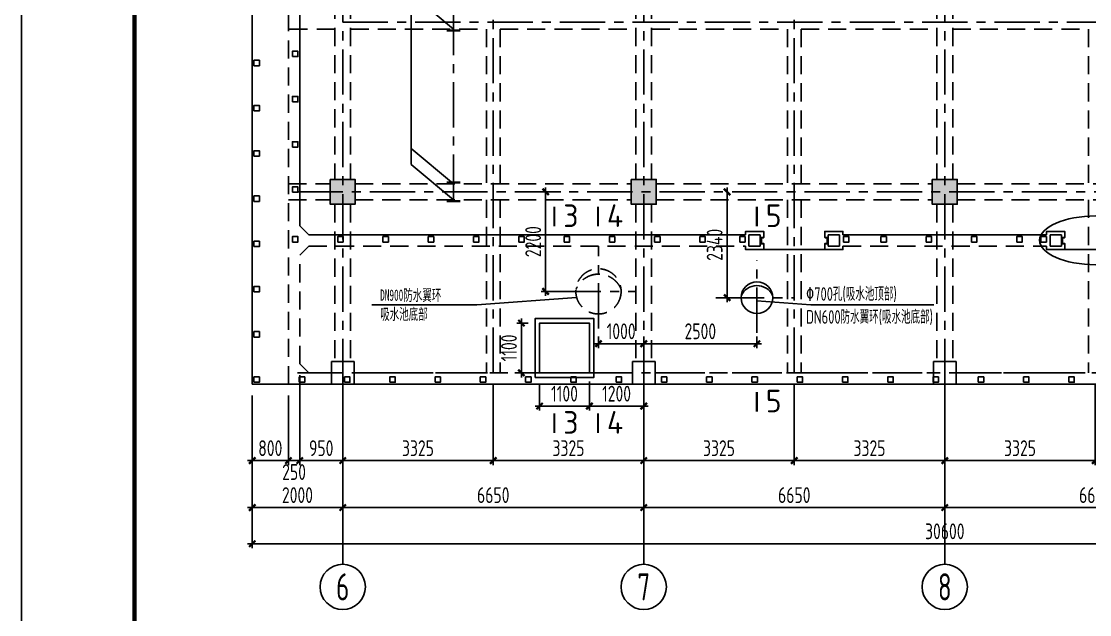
# Model space of a CAD drawing. Extents: x 665703 to 1047784, y -160603 to 92239.
# Drawn here: x 864352 to 887951, y 8063 to 21179 of the extents above; entities that cross this region are included whole.
import ezdxf
from ezdxf.enums import TextEntityAlignment as Align

# ---------------------------------------------------------------- set-up
doc = ezdxf.new("R2010")
doc.units = 0
doc.header["$LTSCALE"] = 800
doc.linetypes.add('CENTER', pattern=[2, 1.25, -0.25, 0.25, -0.25])
doc.linetypes.add('DASHED', pattern=[0.75, 0.5, -0.25])
doc.layers.get('0').update_dxf_attribs({"linetype": 'CONTINUOUS'})
doc.layers.get('Defpoints').update_dxf_attribs({"linetype": 'CONTINUOUS'})
for name, color, linetype in [('AXIS', 4, 'CENTER'), ('BEAM', 3, 'DASHED'), ('COLU', 3, 'CONTINUOUS'), ('DIM', 2, 'CONTINUOUS'), ('HATCH', 254, 'CONTINUOUS'), ('NUM', 7, 'CONTINUOUS'), ('STEEL', 7, 'CONTINUOUS'), ('TEXT', 7, 'CONTINUOUS'), ('THICK', 6, 'CONTINUOUS'), ('TK', 7, 'CONTINUOUS'), ('xi', 7, 'DASHED'), ('中粗', 3, 'CONTINUOUS'), ('粗线', 1, 'CONTINUOUS'), ('细线', 7, 'CONTINUOUS')]:
    doc.layers.add(name, color=color, linetype=linetype)
doc.styles.add('title1', font='SIMHEI.TTF', dxfattribs={"width": 0.8})
doc.styles.add('TSSD_Axis', font='tssdeng.shx', dxfattribs={"width": 0.7, "bigfont": 'tssdchn.shx'})
doc.styles.add('TSSD_Dimension', font='Tssdeng.shx', dxfattribs={"width": 0.75, "bigfont": 'hztxt.shx'})
doc.styles.add('TSSD_Label', font='Tssdeng.shx', dxfattribs={"width": 0.7, "bigfont": 'hztxt.shx'})
doc.styles.add('TSSD_Norm', font='Tssdeng.shx', dxfattribs={"bigfont": 'hztxt.shx'})
doc.dimstyles.new('TSSD_100_100', dxfattribs={"dimtxt": 350, "dimasz": 100, "dimexe": 100, "dimexo": 250, "dimgap": 100, "dimtad": 1, "dimdec": 0, "dimzin": 0, "dimdsep": 46, "dimtxsty": 'TSSD_Dimension', "dimblk": 'ARCHTICK', "dimcen": 0, "dimdle": 100, "dimclrt": 7, "dimadec": 0, "dimazin": 0, "dimtfac": 1, "dimtdec": 0, "dimtix": 1, "dimtmove": 2, "dimatfit": 3, "dimldrblk": 'ARCHTICK', "dimfxl": 0, "dimtolj": 1, "dimtzin": 0, "dimarcsym": 0})

# ---------------------------------------------------------------- blocks, each defined once
blk = doc.blocks.new('ts_axno')
at = {"color": 0, "linetype": 'ByBlock', "lineweight": -2}
blk.add_circle((0, 0), 0.5, dxfattribs=at)
at = {"color": 0, "linetype": 'ByBlock', "lineweight": -2, "style": 'TSSD_Axis', "width": 0.7}
blk.add_attdef('A', text='', height=0.6, dxfattribs=at).set_placement((0, 0), align=Align.MIDDLE_CENTER)
blk = doc.blocks.new('_ArchTick')
at = {"color": 0, "const_width": 0.5}
blk.add_lwpolyline([(-0.71, -0.71), (0.71, 0.71)], dxfattribs=at)
blk = doc.blocks.new('*D94')
at = {"layer": 'Defpoints', "color": 0, "transparency": 16777216}
for p in [(884751, 13159), (891401, 13159), (884751, 10430)]:
    blk.add_point(p, dxfattribs=at)
at = {"layer": 'DIM', "color": 0, "lineweight": -2, "transparency": 16777216}
for p, q in [((884751, 12909), (884751, 10330)), ((891401, 12909), (891401, 10330)), ((891501, 10430), (884651, 10430))]:
    blk.add_line(p, q, dxfattribs=at)
at = {"layer": 'DIM', "color": 0, "lineweight": -2, "transparency": 16777216, "xscale": 100, "yscale": 100, "zscale": 100, "rotation": 180}
blk.add_blockref('_ArchTick', (884751, 10430), dxfattribs=at)
at = {"layer": 'DIM', "color": 0, "lineweight": -2, "transparency": 16777216, "xscale": 100, "yscale": 100, "zscale": 100}
blk.add_blockref('_ArchTick', (891401, 10430), dxfattribs=at)
at = {"layer": 'DIM', "color": 7, "transparency": 16777216, "insert": (888076, 10705), "char_height": 350, "attachment_point": 5, "style": 'TSSD_Dimension'}
blk.add_mtext('\\A1;6650', dxfattribs=at)
blk = doc.blocks.new('*D95')
at = {"layer": 'Defpoints', "color": 0, "transparency": 16777216}
for p in [(878101, 13159), (884751, 13159), (878101, 10430)]:
    blk.add_point(p, dxfattribs=at)
at = {"layer": 'DIM', "color": 0, "lineweight": -2, "transparency": 16777216}
for p, q in [((878101, 12909), (878101, 10330)), ((884751, 12909), (884751, 10330)), ((884851, 10430), (878001, 10430))]:
    blk.add_line(p, q, dxfattribs=at)
at = {"layer": 'DIM', "color": 0, "lineweight": -2, "transparency": 16777216, "xscale": 100, "yscale": 100, "zscale": 100, "rotation": 180}
blk.add_blockref('_ArchTick', (878101, 10430), dxfattribs=at)
at = {"layer": 'DIM', "color": 0, "lineweight": -2, "transparency": 16777216, "xscale": 100, "yscale": 100, "zscale": 100}
blk.add_blockref('_ArchTick', (884751, 10430), dxfattribs=at)
at = {"layer": 'DIM', "color": 7, "transparency": 16777216, "insert": (881426, 10705), "char_height": 350, "attachment_point": 5, "style": 'TSSD_Dimension'}
blk.add_mtext('\\A1;6650', dxfattribs=at)
blk = doc.blocks.new('*D96')
at = {"layer": 'Defpoints', "color": 0, "transparency": 16777216}
for p in [(871451, 13159), (878101, 13159), (871451, 10430)]:
    blk.add_point(p, dxfattribs=at)
at = {"layer": 'DIM', "color": 0, "lineweight": -2, "transparency": 16777216}
for p, q in [((871451, 12909), (871451, 10330)), ((878101, 12909), (878101, 10330)), ((878201, 10430), (871351, 10430))]:
    blk.add_line(p, q, dxfattribs=at)
at = {"layer": 'DIM', "color": 0, "lineweight": -2, "transparency": 16777216, "xscale": 100, "yscale": 100, "zscale": 100, "rotation": 180}
blk.add_blockref('_ArchTick', (871451, 10430), dxfattribs=at)
at = {"layer": 'DIM', "color": 0, "lineweight": -2, "transparency": 16777216, "xscale": 100, "yscale": 100, "zscale": 100}
blk.add_blockref('_ArchTick', (878101, 10430), dxfattribs=at)
at = {"layer": 'DIM', "color": 7, "transparency": 16777216, "insert": (874776, 10705), "char_height": 350, "attachment_point": 5, "style": 'TSSD_Dimension'}
blk.add_mtext('\\A1;6650', dxfattribs=at)
blk = doc.blocks.new('*D97')
at = {"layer": 'Defpoints', "color": 0, "transparency": 16777216}
for p in [(900051, 13159), (869451, 12909), (900051, 9630)]:
    blk.add_point(p, dxfattribs=at)
at = {"layer": 'DIM', "color": 0, "lineweight": -2, "transparency": 16777216}
for p, q in [((900051, 12909), (900051, 9530)), ((869451, 12659), (869451, 9530)), ((869351, 9630), (900151, 9630))]:
    blk.add_line(p, q, dxfattribs=at)
at = {"layer": 'DIM', "color": 0, "lineweight": -2, "transparency": 16777216, "xscale": 100, "yscale": 100, "zscale": 100, "rotation": 180}
blk.add_blockref('_ArchTick', (869451, 9630), dxfattribs=at)
at = {"layer": 'DIM', "color": 0, "lineweight": -2, "transparency": 16777216, "xscale": 100, "yscale": 100, "zscale": 100}
blk.add_blockref('_ArchTick', (900051, 9630), dxfattribs=at)
at = {"layer": 'DIM', "color": 7, "transparency": 16777216, "insert": (884751, 9905), "char_height": 350, "attachment_point": 5, "style": 'TSSD_Dimension'}
blk.add_mtext('\\A1;30600', dxfattribs=at)
blk = doc.blocks.new('*D114')
at = {"layer": 'Defpoints', "color": 0, "transparency": 16777216}
for p in [(869451, 13159), (870251, 13159), (870251, 11468)]:
    blk.add_point(p, dxfattribs=at)
at = {"layer": 'DIM', "color": 0, "lineweight": -2, "transparency": 16777216}
for p, q in [((869451, 12909), (869451, 11368)), ((870251, 12909), (870251, 11368)), ((869351, 11468), (870351, 11468))]:
    blk.add_line(p, q, dxfattribs=at)
at = {"layer": 'DIM', "color": 0, "lineweight": -2, "transparency": 16777216, "xscale": 100, "yscale": 100, "zscale": 100, "rotation": 180}
blk.add_blockref('_ArchTick', (869451, 11468), dxfattribs=at)
at = {"layer": 'DIM', "color": 0, "lineweight": -2, "transparency": 16777216, "xscale": 100, "yscale": 100, "zscale": 100}
blk.add_blockref('_ArchTick', (870251, 11468), dxfattribs=at)
at = {"layer": 'DIM', "color": 7, "transparency": 16777216, "insert": (869851, 11743), "char_height": 350, "attachment_point": 5, "style": 'TSSD_Dimension'}
blk.add_mtext('\\A1;800', dxfattribs=at)
blk = doc.blocks.new('*D115')
at = {"layer": 'Defpoints', "color": 0, "transparency": 16777216}
for p in [(870501, 13609), (870251, 13159), (870501, 11468)]:
    blk.add_point(p, dxfattribs=at)
at = {"layer": 'DIM', "color": 0, "lineweight": -2, "transparency": 16777216}
for p, q in [((870501, 13359), (870501, 11368)), ((870251, 12909), (870251, 11368)), ((870151, 11468), (870601, 11468))]:
    blk.add_line(p, q, dxfattribs=at)
at = {"layer": 'DIM', "color": 0, "lineweight": -2, "transparency": 16777216, "xscale": 100, "yscale": 100, "zscale": 100, "rotation": 180}
blk.add_blockref('_ArchTick', (870251, 11468), dxfattribs=at)
at = {"layer": 'DIM', "color": 0, "lineweight": -2, "transparency": 16777216, "xscale": 100, "yscale": 100, "zscale": 100}
blk.add_blockref('_ArchTick', (870501, 11468), dxfattribs=at)
at = {"layer": 'DIM', "color": 7, "transparency": 16777216, "insert": (870376, 11215), "char_height": 350, "attachment_point": 5, "style": 'TSSD_Dimension'}
blk.add_mtext('\\A1;250', dxfattribs=at)
blk = doc.blocks.new('*D116')
at = {"layer": 'Defpoints', "color": 0, "transparency": 16777216}
for p in [(870501, 13609), (871451, 13159), (871451, 11468)]:
    blk.add_point(p, dxfattribs=at)
at = {"layer": 'DIM', "color": 0, "lineweight": -2, "transparency": 16777216}
for p, q in [((870501, 13359), (870501, 11368)), ((871451, 12909), (871451, 11368)), ((870401, 11468), (871551, 11468))]:
    blk.add_line(p, q, dxfattribs=at)
at = {"layer": 'DIM', "color": 0, "lineweight": -2, "transparency": 16777216, "xscale": 100, "yscale": 100, "zscale": 100, "rotation": 180}
blk.add_blockref('_ArchTick', (870501, 11468), dxfattribs=at)
at = {"layer": 'DIM', "color": 0, "lineweight": -2, "transparency": 16777216, "xscale": 100, "yscale": 100, "zscale": 100}
blk.add_blockref('_ArchTick', (871451, 11468), dxfattribs=at)
at = {"layer": 'DIM', "color": 7, "transparency": 16777216, "insert": (870976, 11743), "char_height": 350, "attachment_point": 5, "style": 'TSSD_Dimension'}
blk.add_mtext('\\A1;950', dxfattribs=at)
blk = doc.blocks.new('*D117')
at = {"layer": 'Defpoints', "color": 0, "transparency": 16777216}
for p in [(874776, 13409), (871451, 13159), (874776, 11468)]:
    blk.add_point(p, dxfattribs=at)
at = {"layer": 'DIM', "color": 0, "lineweight": -2, "transparency": 16777216}
for p, q in [((874776, 13159), (874776, 11368)), ((871451, 12909), (871451, 11368)), ((871351, 11468), (874876, 11468))]:
    blk.add_line(p, q, dxfattribs=at)
at = {"layer": 'DIM', "color": 0, "lineweight": -2, "transparency": 16777216, "xscale": 100, "yscale": 100, "zscale": 100, "rotation": 180}
blk.add_blockref('_ArchTick', (871451, 11468), dxfattribs=at)
at = {"layer": 'DIM', "color": 0, "lineweight": -2, "transparency": 16777216, "xscale": 100, "yscale": 100, "zscale": 100}
blk.add_blockref('_ArchTick', (874776, 11468), dxfattribs=at)
at = {"layer": 'DIM', "color": 7, "transparency": 16777216, "insert": (873113, 11743), "char_height": 350, "attachment_point": 5, "style": 'TSSD_Dimension'}
blk.add_mtext('\\A1;3325', dxfattribs=at)
blk = doc.blocks.new('*D118')
at = {"layer": 'Defpoints', "color": 0, "transparency": 16777216}
for p in [(874776, 13409), (878101, 13159), (878101, 11468)]:
    blk.add_point(p, dxfattribs=at)
at = {"layer": 'DIM', "color": 0, "lineweight": -2, "transparency": 16777216}
for p, q in [((874776, 13159), (874776, 11368)), ((878101, 12909), (878101, 11368)), ((874676, 11468), (878201, 11468))]:
    blk.add_line(p, q, dxfattribs=at)
at = {"layer": 'DIM', "color": 0, "lineweight": -2, "transparency": 16777216, "xscale": 100, "yscale": 100, "zscale": 100, "rotation": 180}
blk.add_blockref('_ArchTick', (874776, 11468), dxfattribs=at)
at = {"layer": 'DIM', "color": 0, "lineweight": -2, "transparency": 16777216, "xscale": 100, "yscale": 100, "zscale": 100}
blk.add_blockref('_ArchTick', (878101, 11468), dxfattribs=at)
at = {"layer": 'DIM', "color": 7, "transparency": 16777216, "insert": (876438, 11743), "char_height": 350, "attachment_point": 5, "style": 'TSSD_Dimension'}
blk.add_mtext('\\A1;3325', dxfattribs=at)
blk = doc.blocks.new('*D119')
at = {"layer": 'Defpoints', "color": 0, "transparency": 16777216}
for p in [(881426, 13409), (878101, 13159), (881426, 11468)]:
    blk.add_point(p, dxfattribs=at)
at = {"layer": 'DIM', "color": 0, "lineweight": -2, "transparency": 16777216}
for p, q in [((881426, 13159), (881426, 11368)), ((878101, 12909), (878101, 11368)), ((878001, 11468), (881526, 11468))]:
    blk.add_line(p, q, dxfattribs=at)
at = {"layer": 'DIM', "color": 0, "lineweight": -2, "transparency": 16777216, "xscale": 100, "yscale": 100, "zscale": 100, "rotation": 180}
blk.add_blockref('_ArchTick', (878101, 11468), dxfattribs=at)
at = {"layer": 'DIM', "color": 0, "lineweight": -2, "transparency": 16777216, "xscale": 100, "yscale": 100, "zscale": 100}
blk.add_blockref('_ArchTick', (881426, 11468), dxfattribs=at)
at = {"layer": 'DIM', "color": 7, "transparency": 16777216, "insert": (879763, 11743), "char_height": 350, "attachment_point": 5, "style": 'TSSD_Dimension'}
blk.add_mtext('\\A1;3325', dxfattribs=at)
blk = doc.blocks.new('*D120')
at = {"layer": 'Defpoints', "color": 0, "transparency": 16777216}
for p in [(881426, 13409), (884751, 13159), (884751, 11468)]:
    blk.add_point(p, dxfattribs=at)
at = {"layer": 'DIM', "color": 0, "lineweight": -2, "transparency": 16777216}
for p, q in [((881426, 13159), (881426, 11368)), ((884751, 12909), (884751, 11368)), ((881326, 11468), (884851, 11468))]:
    blk.add_line(p, q, dxfattribs=at)
at = {"layer": 'DIM', "color": 0, "lineweight": -2, "transparency": 16777216, "xscale": 100, "yscale": 100, "zscale": 100, "rotation": 180}
blk.add_blockref('_ArchTick', (881426, 11468), dxfattribs=at)
at = {"layer": 'DIM', "color": 0, "lineweight": -2, "transparency": 16777216, "xscale": 100, "yscale": 100, "zscale": 100}
blk.add_blockref('_ArchTick', (884751, 11468), dxfattribs=at)
at = {"layer": 'DIM', "color": 7, "transparency": 16777216, "insert": (883088, 11743), "char_height": 350, "attachment_point": 5, "style": 'TSSD_Dimension'}
blk.add_mtext('\\A1;3325', dxfattribs=at)
blk = doc.blocks.new('*D121')
at = {"layer": 'Defpoints', "color": 0, "transparency": 16777216}
for p in [(888076, 13409), (884751, 13159), (888076, 11468)]:
    blk.add_point(p, dxfattribs=at)
at = {"layer": 'DIM', "color": 0, "lineweight": -2, "transparency": 16777216}
for p, q in [((888076, 13159), (888076, 11368)), ((884751, 12909), (884751, 11368)), ((884651, 11468), (888176, 11468))]:
    blk.add_line(p, q, dxfattribs=at)
at = {"layer": 'DIM', "color": 0, "lineweight": -2, "transparency": 16777216, "xscale": 100, "yscale": 100, "zscale": 100, "rotation": 180}
blk.add_blockref('_ArchTick', (884751, 11468), dxfattribs=at)
at = {"layer": 'DIM', "color": 0, "lineweight": -2, "transparency": 16777216, "xscale": 100, "yscale": 100, "zscale": 100}
blk.add_blockref('_ArchTick', (888076, 11468), dxfattribs=at)
at = {"layer": 'DIM', "color": 7, "transparency": 16777216, "insert": (886413, 11743), "char_height": 350, "attachment_point": 5, "style": 'TSSD_Dimension'}
blk.add_mtext('\\A1;3325', dxfattribs=at)
blk = doc.blocks.new('*D128')
at = {"layer": 'Defpoints', "color": 0, "transparency": 16777216}
for p in [(869451, 13159), (871451, 13159), (871451, 10430)]:
    blk.add_point(p, dxfattribs=at)
at = {"layer": 'DIM', "color": 0, "lineweight": -2, "transparency": 16777216}
for p, q in [((869451, 12909), (869451, 10330)), ((871451, 12909), (871451, 10330)), ((869351, 10430), (871551, 10430))]:
    blk.add_line(p, q, dxfattribs=at)
at = {"layer": 'DIM', "color": 0, "lineweight": -2, "transparency": 16777216, "xscale": 100, "yscale": 100, "zscale": 100, "rotation": 180}
blk.add_blockref('_ArchTick', (869451, 10430), dxfattribs=at)
at = {"layer": 'DIM', "color": 0, "lineweight": -2, "transparency": 16777216, "xscale": 100, "yscale": 100, "zscale": 100}
blk.add_blockref('_ArchTick', (871451, 10430), dxfattribs=at)
at = {"layer": 'DIM', "color": 7, "transparency": 16777216, "insert": (870451, 10705), "char_height": 350, "attachment_point": 5, "style": 'TSSD_Dimension'}
blk.add_mtext('\\A1;2000', dxfattribs=at)
blk = doc.blocks.new('*D130')
at = {"layer": 'Defpoints', "color": 0, "transparency": 16777216}
for p in [(877101, 14459), (878101, 14459), (878101, 14052)]:
    blk.add_point(p, dxfattribs=at)
at = {"layer": 'DIM', "color": 0, "lineweight": -2, "transparency": 16777216}
for p, q in [((877101, 14209), (877101, 13952)), ((878101, 14209), (878101, 13952)), ((877001, 14052), (878201, 14052))]:
    blk.add_line(p, q, dxfattribs=at)
at = {"layer": 'DIM', "color": 0, "lineweight": -2, "transparency": 16777216, "xscale": 100, "yscale": 100, "zscale": 100, "rotation": 180}
blk.add_blockref('_ArchTick', (877101, 14052), dxfattribs=at)
at = {"layer": 'DIM', "color": 0, "lineweight": -2, "transparency": 16777216, "xscale": 100, "yscale": 100, "zscale": 100}
blk.add_blockref('_ArchTick', (878101, 14052), dxfattribs=at)
at = {"layer": 'DIM', "color": 7, "transparency": 16777216, "insert": (877601, 14327), "char_height": 350, "attachment_point": 5, "style": 'TSSD_Dimension'}
blk.add_mtext('\\A1;1000', dxfattribs=at)
blk = doc.blocks.new('*D131')
at = {"layer": 'Defpoints', "color": 0, "transparency": 16777216}
for p in [(876519, 17409), (875933, 15209), (876439, 15209)]:
    blk.add_point(p, dxfattribs=at)
at = {"layer": 'DIM', "color": 0, "lineweight": -2, "transparency": 16777216}
for p, q in [((875933, 17509), (875933, 15109)), ((876269, 17409), (875833, 17409)), ((876189, 15209), (875833, 15209))]:
    blk.add_line(p, q, dxfattribs=at)
at = {"layer": 'DIM', "color": 0, "lineweight": -2, "transparency": 16777216, "xscale": 100, "yscale": 100, "zscale": 100}
for p, rotation in [((875933, 17409), 90), ((875933, 15209), 270)]:
    blk.add_blockref('_ArchTick', p, dxfattribs=dict(at, rotation=rotation))
at = {"layer": 'DIM', "color": 7, "transparency": 16777216, "insert": (875658, 16309), "char_height": 350, "attachment_point": 5, "rotation": 90, "style": 'TSSD_Dimension'}
blk.add_mtext('\\A1;2200', dxfattribs=at)
blk = doc.blocks.new('*D132')
at = {"layer": 'Defpoints', "color": 0, "transparency": 16777216}
for p in [(878101, 14459), (880601, 14459), (878101, 14052)]:
    blk.add_point(p, dxfattribs=at)
at = {"layer": 'DIM', "color": 0, "lineweight": -2, "transparency": 16777216}
for p, q in [((878101, 14209), (878101, 13952)), ((880601, 14209), (880601, 13952)), ((880701, 14052), (878001, 14052))]:
    blk.add_line(p, q, dxfattribs=at)
at = {"layer": 'DIM', "color": 0, "lineweight": -2, "transparency": 16777216, "xscale": 100, "yscale": 100, "zscale": 100, "rotation": 180}
blk.add_blockref('_ArchTick', (878101, 14052), dxfattribs=at)
at = {"layer": 'DIM', "color": 0, "lineweight": -2, "transparency": 16777216, "xscale": 100, "yscale": 100, "zscale": 100}
blk.add_blockref('_ArchTick', (880601, 14052), dxfattribs=at)
at = {"layer": 'DIM', "color": 7, "transparency": 16777216, "insert": (879351, 14327), "char_height": 350, "attachment_point": 5, "style": 'TSSD_Dimension'}
blk.add_mtext('\\A1;2500', dxfattribs=at)
blk = doc.blocks.new('*D133')
at = {"layer": 'Defpoints', "color": 0, "transparency": 16777216}
for p in [(879943, 17409), (879943, 17409), (879943, 15069)]:
    blk.add_point(p, dxfattribs=at)
at = {"layer": 'DIM', "color": 0, "lineweight": -2, "transparency": 16777216}
for p, q in [((879943, 14969), (879943, 17509)), ((879693, 17409), (879843, 17409)), ((879693, 15069), (879843, 15069))]:
    blk.add_line(p, q, dxfattribs=at)
at = {"layer": 'DIM', "color": 0, "lineweight": -2, "transparency": 16777216, "xscale": 100, "yscale": 100, "zscale": 100}
for p, rotation in [((879943, 17409), 90), ((879943, 15069), 270)]:
    blk.add_blockref('_ArchTick', p, dxfattribs=dict(at, rotation=rotation))
at = {"layer": 'DIM', "color": 7, "transparency": 16777216, "insert": (879668, 16239), "char_height": 350, "attachment_point": 5, "rotation": 90, "style": 'TSSD_Dimension'}
blk.add_mtext('\\A1;2340', dxfattribs=at)
blk = doc.blocks.new('*D134')
at = {"layer": 'Defpoints', "color": 0, "transparency": 16777216}
for p in [(875398, 14509), (875800, 14509), (875800, 13409)]:
    blk.add_point(p, dxfattribs=at)
at = {"layer": 'DIM', "color": 0, "lineweight": -2, "transparency": 16777216}
for p, q in [((875550, 14509), (875298, 14509)), ((875398, 13309), (875398, 14609)), ((875550, 13409), (875298, 13409))]:
    blk.add_line(p, q, dxfattribs=at)
at = {"layer": 'DIM', "color": 0, "lineweight": -2, "transparency": 16777216, "xscale": 100, "yscale": 100, "zscale": 100}
for p, rotation in [((875398, 14509), 90), ((875398, 13409), 270)]:
    blk.add_blockref('_ArchTick', p, dxfattribs=dict(at, rotation=rotation))
at = {"layer": 'DIM', "color": 7, "transparency": 16777216, "insert": (875123, 13959), "char_height": 350, "attachment_point": 5, "rotation": 90, "style": 'TSSD_Dimension'}
blk.add_mtext('\\A1;1100', dxfattribs=at)
blk = doc.blocks.new('*D135')
at = {"layer": 'Defpoints', "color": 0, "transparency": 16777216}
for p in [(876900, 13467), (875800, 13409), (876900, 12673)]:
    blk.add_point(p, dxfattribs=at)
at = {"layer": 'DIM', "color": 0, "lineweight": -2, "transparency": 16777216}
for p, q in [((876900, 13217), (876900, 12573)), ((875800, 13159), (875800, 12573)), ((875700, 12673), (877000, 12673))]:
    blk.add_line(p, q, dxfattribs=at)
at = {"layer": 'DIM', "color": 0, "lineweight": -2, "transparency": 16777216, "xscale": 100, "yscale": 100, "zscale": 100, "rotation": 180}
blk.add_blockref('_ArchTick', (875800, 12673), dxfattribs=at)
at = {"layer": 'DIM', "color": 0, "lineweight": -2, "transparency": 16777216, "xscale": 100, "yscale": 100, "zscale": 100}
blk.add_blockref('_ArchTick', (876900, 12673), dxfattribs=at)
at = {"layer": 'DIM', "color": 7, "transparency": 16777216, "insert": (876350, 12948), "char_height": 350, "attachment_point": 5, "style": 'TSSD_Dimension'}
blk.add_mtext('\\A1;1100', dxfattribs=at)
blk = doc.blocks.new('*D136')
at = {"layer": 'Defpoints', "color": 0, "transparency": 16777216}
for p in [(876900, 13467), (878101, 13159), (878101, 12673)]:
    blk.add_point(p, dxfattribs=at)
at = {"layer": 'DIM', "color": 0, "lineweight": -2, "transparency": 16777216}
for p, q in [((876900, 13217), (876900, 12573)), ((878101, 12909), (878101, 12573)), ((876800, 12673), (878201, 12673))]:
    blk.add_line(p, q, dxfattribs=at)
at = {"layer": 'DIM', "color": 0, "lineweight": -2, "transparency": 16777216, "xscale": 100, "yscale": 100, "zscale": 100, "rotation": 180}
blk.add_blockref('_ArchTick', (876900, 12673), dxfattribs=at)
at = {"layer": 'DIM', "color": 0, "lineweight": -2, "transparency": 16777216, "xscale": 100, "yscale": 100, "zscale": 100}
blk.add_blockref('_ArchTick', (878101, 12673), dxfattribs=at)
at = {"layer": 'DIM', "color": 7, "transparency": 16777216, "insert": (877500, 12948), "char_height": 350, "attachment_point": 5, "style": 'TSSD_Dimension'}
blk.add_mtext('\\A1;1200', dxfattribs=at)

msp = doc.modelspace()

# ---------------------------------------------------------------- hatches: boundary and pattern name
at = {"layer": 'HATCH'}
for points in [[(871175.6, 17684), (871725.6, 17684), (871725.6, 17134), (871175.6, 17134)], [(877825.6, 17684), (878375.6, 17684), (878375.6, 17134), (877825.6, 17134)], [(884475.6, 17684), (885025.6, 17684), (885025.6, 17134), (884475.6, 17134)]]:
    msp.add_hatch(color=256, dxfattribs=at).paths.add_polyline_path(points)

# ---------------------------------------------------------------- linework, layer by layer
at = {"layer": 'AXIS'}
for p, q in [((871450.6, 13159), (871450.6, 33409)), ((873900.6, 17234), (873900.6, 33409)), ((878100.6, 13159), (878100.6, 33409)), ((884750.6, 13159), (884750.6, 33409)), ((874775.6, 13409), (874775.6, 32409)), ((881425.6, 13409), (881425.6, 32409)), ((871450.6, 21159), (899050.6, 21159)), ((870450.6, 17409), (899050.6, 17409)), ((877100.6, 14391.1), (877100.6, 16209)), ((880600.6, 14295.3), (880600.6, 15900.4)), ((876156.3, 15209), (877925.6, 15209)), ((879763.1, 15069), (881425.6, 15069)), ((870450.6, 13409), (899050.6, 13409))]:
    msp.add_line(p, q, dxfattribs=at)
at = {"layer": 'BEAM'}
for p, q in [((870250.6, 13159), (870250.6, 33609)), ((871275.6, 24634), (871275.6, 17684)), ((871625.6, 24634), (871625.6, 17684)), ((877925.6, 24634), (877925.6, 17684)), ((878275.6, 24634), (878275.6, 17684)), ((884575.6, 24634), (884575.6, 17684)), ((884925.6, 24634), (884925.6, 17684)), ((871275.6, 21009), (870250.6, 21009)), ((871625.6, 21009), (874625.6, 21009)), ((874625.6, 21009), (874625.6, 17584)), ((874925.6, 21009), (877925.6, 21009)), ((874925.6, 21009), (874925.6, 17584)), ((878275.6, 21009), (881275.6, 21009)), ((881275.6, 21009), (881275.6, 17584)), ((881575.6, 21009), (884575.6, 21009)), ((881575.6, 21009), (881575.6, 17584)), ((884925.6, 21009), (887925.6, 21009)), ((887925.6, 21009), (887925.6, 17584)), ((870250.6, 17584), (871175.6, 17584)), ((871725.6, 17584), (877825.6, 17584)), ((878375.6, 17584), (884475.6, 17584)), ((885025.6, 17584), (891125.6, 17584)), ((870250.6, 17234), (871175.6, 17234)), ((871725.6, 17234), (877825.6, 17234)), ((874625.6, 17234), (874625.6, 13409)), ((874925.6, 17234), (874925.6, 13409)), ((878375.6, 17234), (884475.6, 17234)), ((881275.6, 17234), (881275.6, 13409)), ((881575.6, 17234), (881575.6, 13409)), ((885025.6, 17234), (891125.6, 17234)), ((887925.6, 17234), (887925.6, 13409)), ((871275.6, 17134), (871275.6, 13659)), ((871625.6, 17134), (871625.6, 13659)), ((877925.6, 17134), (877925.6, 13659)), ((878275.6, 17134), (878275.6, 13659)), ((884575.6, 17134), (884575.6, 13659)), ((884925.6, 17134), (884925.6, 13659)), ((870700.6, 16209), (880350.6, 16209)), ((882500.6, 16209), (887000.6, 16209)), ((870500.6, 13609), (870500.6, 16009)), ((870700.6, 13409), (871200.6, 13409)), ((871700.6, 13409), (877850.6, 13409)), ((878350.6, 13409), (884500.6, 13409)), ((885000.6, 13409), (891150.6, 13409))]:
    msp.add_line(p, q, dxfattribs=at)
at = {"layer": 'COLU'}
for points in [[(871175.6, 17684), (871725.6, 17684), (871725.6, 17134), (871175.6, 17134)], [(877825.6, 17684), (878375.6, 17684), (878375.6, 17134), (877825.6, 17134)], [(884475.6, 17684), (885025.6, 17684), (885025.6, 17134), (884475.6, 17134)], [(871200.6, 13659), (871700.6, 13659), (871700.6, 13159), (871200.6, 13159)], [(877850.6, 13659), (878350.6, 13659), (878350.6, 13159), (877850.6, 13159)], [(884500.6, 13659), (885000.6, 13659), (885000.6, 13159), (884500.6, 13159)]]:
    msp.add_lwpolyline(points, close=True, dxfattribs=at)
at = {"layer": 'NUM'}
for p, q in [((871450.6, 13159), (871450.6, 9176.8)), ((878100.6, 13159), (878100.6, 9176.8)), ((884750.6, 13159), (884750.6, 9176.8))]:
    msp.add_line(p, q, dxfattribs=at)
at = {"layer": 'STEEL'}
for points in [[(880692.6, 16264), (880750.6, 16264), (880750.6, 16266.6, 0.3853136), (880746.4, 16271.4), (880707.2, 16275.3, -0.3853136), (880698.6, 16284.7), (880698.6, 16383.4, -0.3853136), (880707.2, 16392.8), (880746.4, 16396.7, 0.3853136), (880750.6, 16401.4), (880750.6, 16404), (880692.6, 16404), (880692.6, 16264)], [(882158.6, 16264), (882100.6, 16264), (882100.6, 16266.6, -0.3853136), (882104.9, 16271.4), (882144.1, 16275.3, 0.3853136), (882152.6, 16284.7), (882152.6, 16383.4, 0.3853136), (882144.1, 16392.8), (882104.9, 16396.7, -0.3853136), (882100.6, 16401.4), (882100.6, 16404), (882158.6, 16404), (882158.6, 16264)], [(887342.6, 16264), (887400.6, 16264), (887400.6, 16266.6, 0.3853136), (887396.4, 16271.4), (887357.2, 16275.3, -0.3853136), (887348.6, 16284.7), (887348.6, 16383.4, -0.3853136), (887357.2, 16392.8), (887396.4, 16396.7, 0.3853136), (887400.6, 16401.4), (887400.6, 16404), (887342.6, 16404), (887342.6, 16264)]]:
    msp.add_lwpolyline(points, format="xyb", dxfattribs=at)
at = {"layer": 'TEXT'}
for p, q in [((872963.8, 18017.2), (872963.8, 31830.9)), ((872963.8, 21792.2), (873900.6, 21009)), ((872963.8, 18367.2), (873900.6, 17584)), ((872963.8, 18017.2), (873900.6, 17234))]:
    msp.add_line(p, q, dxfattribs=at)
at = {"layer": 'THICK'}
for points in [[(876126.2, 17081.4, 50, 50, 0), (876126.2, 16646.8, 50, 50, 0)], [(877090.8, 17081.4, 50, 50, 0), (877090.8, 16646.8, 50, 50, 0)], [(880600.1, 17081.4, 50, 50, 0), (880600.1, 16646.8, 50, 50, 0)], [(880600.1, 12984.5, 50, 50, 0), (880600.1, 12549.9, 50, 50, 0)], [(876126.2, 12512, 50, 50, 0), (876126.2, 12077.4, 50, 50, 0)], [(877090.8, 12512, 50, 50, 0), (877090.8, 12077.4, 50, 50, 0)]]:
    msp.add_lwpolyline(points, format="xyseb", dxfattribs=at)
at = {"layer": 'TK', "color": 2}
msp.add_lwpolyline([(948451.9, 37303.6), (864351.9, 37303.6), (864351.9, -22096.4), (948451.9, -22096.4)], close=True, dxfattribs=at)
at = {"layer": 'TK', "color": 2, "const_width": 100}
msp.add_lwpolyline([(866851.9, 36303.6), (947451.9, 36303.6), (947451.9, -21096.4), (866851.9, -21096.4)], close=True, dxfattribs=at)
at = {"layer": 'xi'}
for points in [[(880425.6, 16209), (880675.6, 16209), (880675.6, 16459), (880425.6, 16459)], [(882425.6, 16209), (882175.6, 16209), (882175.6, 16459), (882425.6, 16459)], [(887075.6, 16209), (887325.6, 16209), (887325.6, 16459), (887075.6, 16459)]]:
    msp.add_lwpolyline(points, close=True, dxfattribs=at)
at = {"layer": '中粗'}
for p, q in [((869450.6, 13159), (869450.6, 34409)), ((870500.6, 16659), (870500.6, 33159)), ((870500.6, 16659), (870700.6, 16459)), ((870700.6, 16459), (880350.6, 16459)), ((882500.6, 16459), (887000.6, 16459)), ((870500.6, 16009), (870700.6, 16209)), ((880750.6, 16134), (882100.6, 16134)), ((888750.6, 16134), (887400.6, 16134)), ((870500.6, 13609), (870700.6, 13409)), ((869450.6, 13159), (900050.6, 13159))]:
    msp.add_line(p, q, dxfattribs=at)
for points in [[(880750.6, 16401.4), (880750.6, 16534), (880350.6, 16534), (880350.6, 16459)], [(882100.6, 16401.4), (882100.6, 16534), (882500.6, 16534), (882500.6, 16459)], [(887400.6, 16401.4), (887400.6, 16534), (887000.6, 16534), (887000.6, 16459)], [(880350.6, 16209), (880350.6, 16134), (880750.6, 16134), (880750.6, 16134)], [(880750.6, 16134), (880750.6, 16266.6)], [(882100.6, 16134), (882100.6, 16266.6)], [(882500.6, 16209), (882500.6, 16134), (882100.6, 16134), (882100.6, 16134)], [(887000.6, 16209), (887000.6, 16134), (887400.6, 16134), (887400.6, 16134)], [(887400.6, 16134), (887400.6, 16266.6)]]:
    msp.add_lwpolyline(points, dxfattribs=at)
for points in [[(875700.3, 13309), (877000.3, 13309), (877000.3, 14609), (875700.3, 14609)], [(875800.3, 13409), (876900.3, 13409), (876900.3, 14509), (875800.3, 14509)]]:
    msp.add_lwpolyline(points, close=True, dxfattribs=at)
msp.add_circle((880600.6, 15069), 350, dxfattribs=at)
at = {"layer": '粗线', "const_width": 50}
for points in [[(873750.6, 20979), (874050.6, 20979)], [(873750.6, 17614), (874050.6, 17614)], [(873750.6, 17204), (874050.6, 17204)]]:
    msp.add_lwpolyline(points, dxfattribs=at)
at = {"layer": '细线'}
for p, q in [((874410.4, 14914.4), (872091.8, 14914.4)), ((876618.3, 15077.2), (874410.4, 14914.4)), ((880600.6, 15002.2), (881790.9, 14914.4)), ((881790.9, 14914.4), (884506.9, 14914.4))]:
    msp.add_line(p, q, dxfattribs=at)
for points in [[(869490.6, 20199), (869610.6, 20199), (869610.6, 20319), (869490.6, 20319)], [(870340.6, 20399), (870460.6, 20399), (870460.6, 20519), (870340.6, 20519)], [(870340.6, 19399), (870460.6, 19399), (870460.6, 19519), (870340.6, 19519)], [(869490.6, 19199), (869610.6, 19199), (869610.6, 19319), (869490.6, 19319)], [(870340.6, 18399), (870460.6, 18399), (870460.6, 18519), (870340.6, 18519)], [(869490.6, 18199), (869610.6, 18199), (869610.6, 18319), (869490.6, 18319)], [(870340.6, 17399), (870460.6, 17399), (870460.6, 17519), (870340.6, 17519)], [(869490.6, 17199), (869610.6, 17199), (869610.6, 17319), (869490.6, 17319)], [(869490.6, 16199), (869610.6, 16199), (869610.6, 16319), (869490.6, 16319)], [(870340.6, 16299), (870460.6, 16299), (870460.6, 16419), (870340.6, 16419)], [(871340.6, 16299), (871460.6, 16299), (871460.6, 16419), (871340.6, 16419)], [(872340.6, 16299), (872460.6, 16299), (872460.6, 16419), (872340.6, 16419)], [(873340.6, 16299), (873460.6, 16299), (873460.6, 16419), (873340.6, 16419)], [(874340.6, 16299), (874460.6, 16299), (874460.6, 16419), (874340.6, 16419)], [(875340.6, 16299), (875460.6, 16299), (875460.6, 16419), (875340.6, 16419)], [(876340.6, 16299), (876460.6, 16299), (876460.6, 16419), (876340.6, 16419)], [(877340.6, 16299), (877460.6, 16299), (877460.6, 16419), (877340.6, 16419)], [(878340.6, 16299), (878460.6, 16299), (878460.6, 16419), (878340.6, 16419)], [(879340.6, 16299), (879460.6, 16299), (879460.6, 16419), (879340.6, 16419)], [(880220.9, 16299), (880340.9, 16299), (880340.9, 16419), (880220.9, 16419)], [(882511.5, 16299), (882631.5, 16299), (882631.5, 16419), (882511.5, 16419)], [(883340.6, 16299), (883460.6, 16299), (883460.6, 16419), (883340.6, 16419)], [(884340.6, 16299), (884460.6, 16299), (884460.6, 16419), (884340.6, 16419)], [(885340.6, 16299), (885460.6, 16299), (885460.6, 16419), (885340.6, 16419)], [(886340.6, 16299), (886460.6, 16299), (886460.6, 16419), (886340.6, 16419)], [(886874.2, 16299), (886994.2, 16299), (886994.2, 16419), (886874.2, 16419)], [(869490.6, 15199), (869610.6, 15199), (869610.6, 15319), (869490.6, 15319)], [(869490.6, 14199), (869610.6, 14199), (869610.6, 14319), (869490.6, 14319)], [(869490.6, 13199), (869610.6, 13199), (869610.6, 13319), (869490.6, 13319)], [(870490.6, 13199), (870610.6, 13199), (870610.6, 13319), (870490.6, 13319)], [(871490.6, 13199), (871610.6, 13199), (871610.6, 13319), (871490.6, 13319)], [(872490.6, 13199), (872610.6, 13199), (872610.6, 13319), (872490.6, 13319)], [(873490.6, 13199), (873610.6, 13199), (873610.6, 13319), (873490.6, 13319)], [(874490.6, 13199), (874610.6, 13199), (874610.6, 13319), (874490.6, 13319)], [(875490.6, 13199), (875610.6, 13199), (875610.6, 13319), (875490.6, 13319)], [(876490.6, 13199), (876610.6, 13199), (876610.6, 13319), (876490.6, 13319)], [(877490.6, 13199), (877610.6, 13199), (877610.6, 13319), (877490.6, 13319)], [(878490.6, 13199), (878610.6, 13199), (878610.6, 13319), (878490.6, 13319)], [(879490.6, 13199), (879610.6, 13199), (879610.6, 13319), (879490.6, 13319)], [(880490.6, 13199), (880610.6, 13199), (880610.6, 13319), (880490.6, 13319)], [(881490.6, 13199), (881610.6, 13199), (881610.6, 13319), (881490.6, 13319)], [(882490.6, 13199), (882610.6, 13199), (882610.6, 13319), (882490.6, 13319)], [(883490.6, 13199), (883610.6, 13199), (883610.6, 13319), (883490.6, 13319)], [(884490.6, 13199), (884610.6, 13199), (884610.6, 13319), (884490.6, 13319)], [(885490.6, 13199), (885610.6, 13199), (885610.6, 13319), (885490.6, 13319)], [(886490.6, 13199), (886610.6, 13199), (886610.6, 13319), (886490.6, 13319)], [(887490.6, 13199), (887610.6, 13199), (887610.6, 13319), (887490.6, 13319)]]:
    msp.add_lwpolyline(points, close=True, dxfattribs=at)
at = {"layer": '细线', "linetype": 'DASHED'}
msp.add_circle((877100.6, 15209), 500, dxfattribs=at)
msp.add_arc((877103.5, 15052.6), 537.8, 23.27649, 158.78789, dxfattribs=at)
at = {"layer": '细线'}
msp.add_arc((880602.1, 14955.6), 382.1, 25.57425, 155.93618, dxfattribs=at)
msp.add_ellipse((888084, 16338.2), major_axis=(-1238.1, 0), ratio=0.4354422, dxfattribs=at)

# ---------------------------------------------------------------- block references
at = {"layer": 'NUM'}
ref = msp.add_blockref('ts_axno', (871450.6, 8676.8), dxfattribs=dict(at, xscale=-1000, yscale=1000, zscale=1000, rotation=180))
ref.add_attrib('6', '6', dxfattribs={"height": 600, "style": 'TSSD_Axis', "width": 0.7}).set_placement((871450.6, 8676.8), align=Align.MIDDLE_CENTER)
ref = msp.add_blockref('ts_axno', (878100.6, 8676.8), dxfattribs=dict(at, xscale=-1000, yscale=1000, zscale=1000, rotation=180))
ref.add_attrib('7', '7', dxfattribs={"height": 600, "style": 'TSSD_Axis', "width": 0.7}).set_placement((878100.6, 8676.8), align=Align.MIDDLE_CENTER)
ref = msp.add_blockref('ts_axno', (884750.6, 8676.8), dxfattribs=dict(at, xscale=-1000, yscale=1000, zscale=1000, rotation=180))
ref.add_attrib('8', '8', dxfattribs={"height": 600, "style": 'TSSD_Axis', "width": 0.7}).set_placement((884750.6, 8676.8), align=Align.MIDDLE_CENTER)

# ---------------------------------------------------------------- texts
at = {"layer": 'TEXT'}
for s, height, style, width, p in [('DN900防水翼环', 250, 'title1', 0.6, (872278.7, 15001.9)), ('%%130700孔(吸水池顶部)', 300, 'TSSD_Norm', 0.7, (881685.8, 15001.9)), ('吸水池底部', 250, 'title1', 0.6, (872278.7, 14582.1)), ('DN600防水翼环(吸水池底部)', 300, 'TSSD_Norm', 0.7, (881685.8, 14494.4))]:
    msp.add_text(s, height=height, dxfattribs=dict(at, style=style, width=width)).set_placement(p)
at = {"layer": 'THICK', "style": 'TSSD_Label'}
for s, p in [('3', (876323.3, 16632.4)), ('4', (877287.9, 16632.4)), ('5', (880797.2, 16632.4)), ('5', (880797.2, 12535.5)), ('3', (876323.3, 12063)), ('4', (877287.9, 12063))]:
    msp.add_text(s, height=500, dxfattribs=at).set_placement(p)

# ---------------------------------------------------------------- dimensions: what is measured, and where the dimension line sits
at = {"layer": 'DIM'}
for base, p1, p2, angle, picture, middle in [((875933.4, 15209), (876519.1, 17409), (876439.3, 15209), 90, '*D131', (875658.4, 16309)), ((879943.3, 17409), (879943.3, 15069), (879943.3, 17409), 90, '*D133', (879668.3, 16239)), ((875397.8, 14509), (875800.3, 13409), (875800.3, 14509), 90, '*D134', (875122.8, 13959)), ((878100.6, 14051.6), (880600.6, 14459.4), (878100.6, 14459.4), 180, '*D132', (879350.6, 14326.6))]:
    dim = msp.add_linear_dim(base=base, p1=p1, p2=p2, angle=angle, dimstyle='TSSD_100_100', dxfattribs=at)
    dim.commit()
    dim.dimension.update_dxf_attribs({"geometry": picture, "text_midpoint": middle})
for base, p1, p2, picture, middle in [((878100.6, 14051.6), (877100.6, 14459.4), (878100.6, 14459.4), '*D130', (877600.6, 14326.6)), ((871450.6, 11468.1), (870500.6, 13609), (871450.6, 13159), '*D116', (870975.6, 11743.1)), ((876900.3, 12673.4), (875800.3, 13409), (876900.3, 13467.3), '*D135', (876350.3, 12948.4)), ((878100.6, 12673.4), (876900.3, 13467.3), (878100.6, 13159), '*D136', (877500.5, 12948.4)), ((874775.6, 11468.1), (871450.6, 13159), (874775.6, 13409), '*D117', (873113.1, 11743.1)), ((878100.6, 11468.1), (874775.6, 13409), (878100.6, 13159), '*D118', (876438.1, 11743.1)), ((881425.6, 11468.1), (878100.6, 13159), (881425.6, 13409), '*D119', (879763.1, 11743.1)), ((884750.6, 11468.1), (881425.6, 13409), (884750.6, 13159), '*D120', (883088.1, 11743.1)), ((888075.6, 11468.1), (884750.6, 13159), (888075.6, 13409), '*D121', (886413.1, 11743.1)), ((900050.6, 9630.1), (869450.6, 12909), (900050.6, 13159), '*D97', (884750.6, 9905.1)), ((870250.6, 11468.1), (869450.6, 13159), (870250.6, 13159), '*D114', (869850.6, 11743.1)), ((871450.6, 10430.1), (869450.6, 13159), (871450.6, 13159), '*D128', (870450.6, 10705.1)), ((871450.6, 10430.1), (878100.6, 13159), (871450.6, 13159), '*D96', (874775.6, 10705.1)), ((878100.6, 10430.1), (884750.6, 13159), (878100.6, 13159), '*D95', (881425.6, 10705.1)), ((884750.6, 10430.1), (891400.6, 13159), (884750.6, 13159), '*D94', (888075.6, 10705.1))]:
    dim = msp.add_linear_dim(base=base, p1=p1, p2=p2, dimstyle='TSSD_100_100', dxfattribs=at)
    dim.commit()
    dim.dimension.update_dxf_attribs({"geometry": picture, "text_midpoint": middle})
dim = msp.add_linear_dim(base=(870500.6, 11468.1), p1=(870250.6, 13159), p2=(870500.6, 13609), dimstyle='TSSD_100_100', dxfattribs=at)
dim.commit()
dim.dimension.update_dxf_attribs({"geometry": '*D115', "text_midpoint": (870375.6, 11214.9), "dimtype": 160})

doc.saveas('drawing.dxf')
